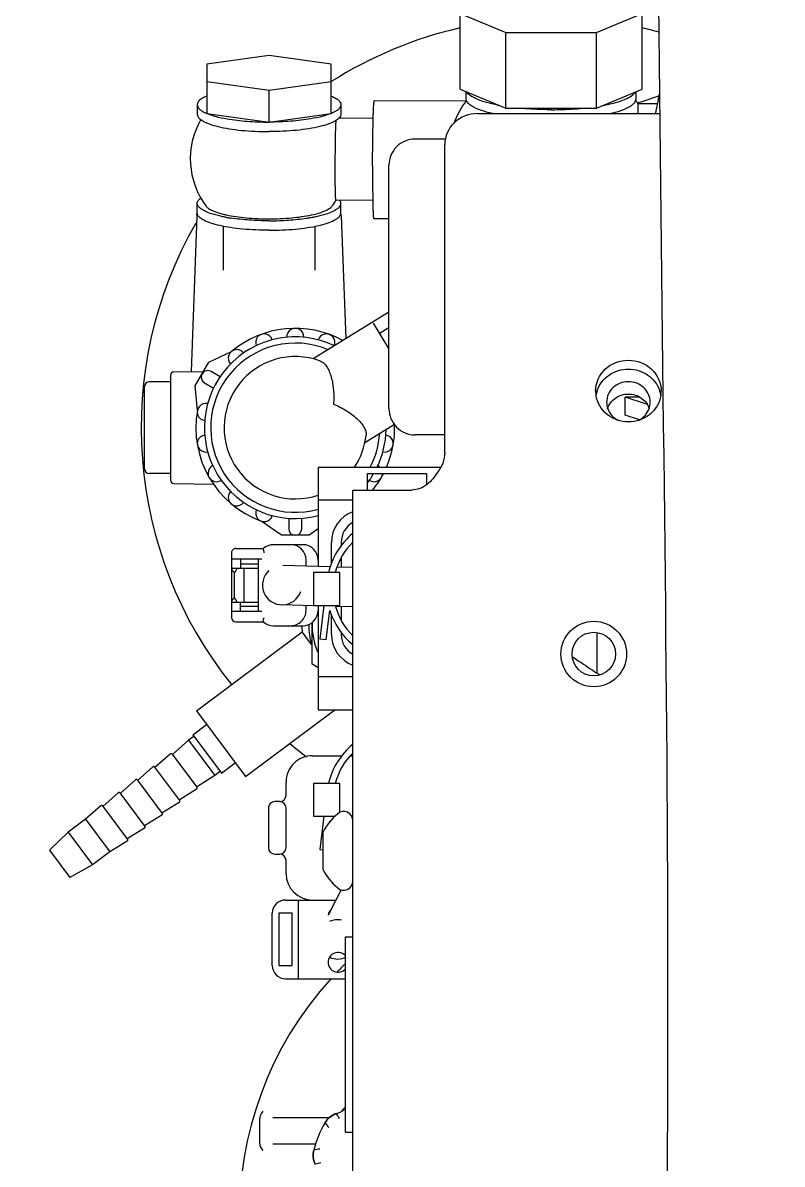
# Model space of a CAD drawing. Header units: metres. Extents: x 27859 to 32645, y 1492 to 8791.
# Drawn here: x 29708.8 to 29824.5, y 5346.2 to 5520.2 of the extents above; entities that cross this region are included whole.
import ezdxf

# ---------------------------------------------------------------- set-up
doc = ezdxf.new("R2010")
doc.units = ezdxf.units.M
doc.linetypes.add('CENTER', pattern=[2, 1.25, -0.25, 0.25, -0.25])
doc.layers.add('E-EQPT', color=190, linetype='Continuous')
doc.layers.add('E-HAT', color=253, linetype='CENTER', lineweight=15)

# ---------------------------------------------------------------- blocks, each defined once
blk = doc.blocks.new('EDG')
at = {"color": 0, "linetype": 'Continuous'}
for p, q in [((1111.21, 2178.32, 1), (1111.21, 2058.32, 1)), ((1116.93, 2158.02, 1), (1123.42, 2158.02, 1)), ((1125.42, 2154.23, 1), (1125.42, 2157.83, 1)), ((1112.36, 2156.22, 1), (1111.21, 2156.22, 1)), ((1112.36, 2156.22, 1), (1112.36, 2126.42, 1)), ((1114.83, 2154.02, 1), (1123.42, 2154.02, 1)), ((1121.49, 2132.82, 1), (1112.36, 2132.82, 1)), ((1119.49, 2132.82, 1), (1119.49, 2120.82, 1)), ((1122.49, 2130.82, 1), (1120.49, 2130.82, 1)), ((1120.49, 2130.82, 1), (1120.49, 2122.82, 1)), ((1122.49, 2122.82, 1), (1122.49, 2130.82, 1)), ((1123.49, 2130.82, 1), (1123.49, 2122.82, 1)), ((1112.36, 2126.42, 1), (1111.21, 2126.42, 1)), ((1114.6, 2122.41, 1), (1114.93, 2123.07, 1)), ((1120.49, 2122.82, 1), (1122.49, 2122.82, 1)), ((1113.79, 2120.83, 1), (1114.6, 2122.41, 1)), ((1112.98, 2119.25, 1), (1113.79, 2120.83, 1)), ((1121.49, 2120.82, 1), (1113.79, 2120.82, 1)), ((1115.81, 2110.52, 1), (1115.81, 2116.12, 1)), ((1121.39, 2116.82, 1), (1121.39, 2114.82, 1)), ((1150.89, 2115.45, 1), (1154.33, 2117.39, 1)), ((1157.44, 2113.22, 1), (1154.33, 2117.39, 1)), ((1148.25, 2113.48, 1), (1150.89, 2115.45, 1)), ((1154.6, 2110.48, 1), (1150.89, 2115.45, 1)), ((1115.62, 2108.05, 1), (1116.27, 2113.13, 1)), ((1116.27, 2113.13, 1), (1115.81, 2113.19, 1)), ((1121.39, 2112.82, 1), (1121.39, 2106.82, 1)), ((1123.09, 2113.82, 1), (1122.39, 2113.82, 1)), ((1124.09, 2106.82, 1), (1124.09, 2112.82, 1)), ((1145.61, 2111.86, 1), (1148.25, 2113.48, 1)), ((1151.96, 2108.51, 1), (1148.25, 2113.48, 1)), ((1154.6, 2110.48, 1), (1157.44, 2113.22, 1)), ((1142.97, 2109.89, 1), (1145.6, 2111.5, 1)), ((1149.36, 2106.47, 1), (1145.56, 2111.57, 1)), ((1114.73, 2108.93, 1), (1114.71, 2108.82, 1)), ((1140.32, 2107.91, 1), (1142.96, 2109.53, 1)), ((1146.72, 2104.5, 1), (1142.91, 2109.6, 1)), ((1151.96, 2108.51, 1), (1154.6, 2110.48, 1)), ((1113.21, 2107.47, 1), (1113.21, 2103.05, 1)), ((1117.21, 2108.05, 1), (1113.92, 2108.05, 1)), ((1117.21, 2103.05, 1), (1117.21, 2108.05, 1)), ((1137.68, 2105.94, 1), (1140.31, 2107.56, 1)), ((1144.07, 2102.52, 1), (1140.27, 2107.62, 1)), ((1149.65, 2106.44, 1), (1151.96, 2108.51, 1)), ((1122.39, 2105.82, 1), (1123.09, 2105.82, 1)), ((1135.06, 2103.93, 1), (1137.67, 2105.58, 1)), ((1141.43, 2100.55, 1), (1137.62, 2105.65, 1)), ((1147.01, 2104.47, 1), (1149.31, 2106.54, 1)), ((1121.39, 2104.82, 1), (1121.39, 2102.82, 1)), ((1132.24, 2101.84, 1), (1135.03, 2103.61, 1)), ((1138.75, 2098.61, 1), (1135, 2103.64, 1)), ((1144.36, 2102.49, 1), (1146.67, 2104.56, 1)), ((1113.21, 2103.05, 1), (1117.21, 2103.05, 1)), ((1127.58, 2101.98, 1), (1113.96, 2091.82, 1)), ((1135.05, 2091.97, 1), (1127.58, 2101.98, 1)), ((1141.72, 2100.52, 1), (1144.02, 2102.59, 1)), ((1131.26, 2101.49, 1), (1129.13, 2099.9, 1)), ((1135.62, 2095.63, 1), (1131.26, 2101.49, 1)), ((1131.44, 2101.25, 1), (1132.24, 2101.84, 1)), ((1136.25, 2096.47, 1), (1132.24, 2101.84, 1)), ((1139.05, 2098.58, 1), (1141.38, 2100.61, 1)), ((1111.58, 2098.82, 1), (1111.21, 2098.82, 1)), ((1117.39, 2098.82, 1), (1112.9, 2098.82, 1)), ((1136.25, 2096.47, 1), (1138.73, 2098.64, 1)), ((1135.62, 2095.63, 1), (1133.5, 2094.05, 1)), ((1135.44, 2095.88, 1), (1136.25, 2096.47, 1)), ((1116.49, 2091.82, 1), (1111.21, 2091.82, 1)), ((1116.49, 2075.98, 1), (1116.49, 2091.82, 1)), ((1135.05, 2091.97, 1), (1118.94, 2079.94, 1)), ((1073.99, 2086.23, 1), (1073.99, 2080.05, 1)), ((1111.21, 2086.82, 1), (1116.49, 2086.82, 1)), ((1116.49, 2085.41, 1), (1117.44, 2084.86, 1)), ((1117.44, 2084.86, 1), (1117.44, 2078.51, 1)), ((1115.28, 2081.11, 1), (1114.71, 2076.67, 1)), ((1116.27, 2080.98, 1), (1115.28, 2081.11, 1)), ((1115.62, 2075.9, 1), (1116.27, 2080.98, 1)), ((1117.51, 2081.85, 1), (1118.94, 2079.94, 1)), ((1112.99, 2079.98, 1), (1112.99, 2080.32, 1)), ((1114.49, 2080.32, 1), (1114.49, 2077.24, 1)), ((1112.99, 2076.08, 1), (1112.99, 2078.14, 1)), ((1123.29, 2079, 1), (1118.85, 2079, 1)), ((1129.06, 2078.41, 1), (1124.84, 2078.41, 1)), ((1129.71, 2067.89, 1), (1129.71, 2077.76, 1)), ((1111.21, 2076.13, 1), (1113.9, 2076.05, 1)), ((1117.21, 2075.9, 1), (1113.21, 2075.9, 1)), ((1113.21, 2075.9, 1), (1113.21, 2070.9, 1)), ((1115.62, 2076, 1), (1122.08, 2075.82, 1)), ((1116.51, 2075.98, 1), (1116.51, 2076.66, 1)), ((1117.21, 2070.9, 1), (1117.21, 2075.9, 1)), ((1118.35, 2076.66, 1), (1118.35, 2075.93, 1)), ((1125.1, 2076.85, 1), (1129.71, 2076.85, 1)), ((1125.63, 2076.66, 1), (1125.62, 2076.85, 1)), ((1125.63, 2068.99, 1), (1125.63, 2076.66, 1)), ((1125.63, 2076.07, 1), (1128.36, 2076.07, 1)), ((1128.36, 2076.85, 1), (1128.36, 2075.42, 1)), ((1129.71, 2075.42, 1), (1125.63, 2075.42, 1)), ((1127.76, 2075.42, 1), (1127.76, 2070.23, 1)), ((1129.3, 2074.72, 1), (1129.26, 2074.77, 1)), ((1129.3, 2070.93, 1), (1129.3, 2074.72, 1)), ((1113.21, 2070.9, 1), (1117.21, 2070.9, 1)), ((1129.3, 2070.93, 1), (1129.26, 2070.88, 1)), ((1111.21, 2070.13, 1), (1113.61, 2070.06, 1)), ((1112.99, 2068.66, 1), (1112.99, 2070.08, 1)), ((1114.49, 2069.5, 1), (1114.49, 2066.32, 1)), ((1114.65, 2070.03, 1), (1121.91, 2069.83, 1)), ((1116.49, 2054.82, 1), (1116.49, 2069.98, 1)), ((1116.51, 2068.99, 1), (1116.51, 2069.98, 1)), ((1118.35, 2069.93, 1), (1118.35, 2068.99, 1)), ((1125.62, 2068.8, 1), (1125.63, 2068.99, 1)), ((1129.71, 2070.23, 1), (1125.63, 2070.23, 1)), ((1128.36, 2069.58, 1), (1125.63, 2069.58, 1)), ((1128.36, 2068.8, 1), (1128.36, 2070.23, 1)), ((1129.06, 2067.24, 1), (1124.84, 2067.24, 1)), ((1129.71, 2068.8, 1), (1125.1, 2068.8, 1)), ((1112.99, 2066.32, 1), (1112.99, 2066.79, 1)), ((1118.85, 2066.65, 1), (1123.29, 2066.65, 1)), ((1116.49, 2064.24, 1), (1117.89, 2065.22, 1)), ((1117.89, 2065.22, 1), (1122.09, 2065.22, 1)), ((1118.99, 2064.22, 1), (1118.99, 2062.64, 1)), ((1120.99, 2062.64, 1), (1120.99, 2064.22, 1)), ((1122.09, 2065.22, 1), (1125.19, 2063.06, 1)), ((1116.49, 2059.82, 1), (1111.21, 2059.82, 1)), ((1099.99, 2055.82, 1), (1099.99, 2057.52, 1)), ((1111.21, 2058.32, 1), (1102.21, 2058.32, 1)), ((1108.99, 2058.32, 1), (1108.99, 2055.82, 1)), ((1138.5, 2057.33, 1), (1132.45, 2057.44, 1)), ((1138.99, 2040.82, 1), (1138.99, 2056.83, 1)), ((1108.99, 2055.82, 1), (1099.99, 2055.82, 1)), ((1138.99, 2055.82, 1), (1142.24, 2055.82, 1)), ((1142.99, 2055.07, 1), (1142.99, 2042.57, 1)), ((1116.49, 2054.82, 1), (1097.81, 2054.82, 1)), ((1097.21, 2052.62, 1), (1097.21, 2005.64, 1)), ((1097.21, 2049.91, 1), (1101.71, 2049.91, 1)), ((1104.88, 2048.33, 1), (1109.38, 2051.1, 1)), ((1067.52, 2047.62, 1), (1069.71, 2046.91, 1)), ((1069.71, 2046.91, 1), (1069.71, 2044.18, 1)), ((1134.92, 2046.21, 1), (1135.25, 2042.44, 1)), ((1066.32, 2045.28, 1), (1069.71, 2044.18, 1)), ((1105.71, 2045.91, 1), (1105.71, 2008.81, 1)), ((1067.45, 2044.18, 1), (1069.71, 2044.18, 1)), ((1133.83, 2041.99, 1), (1132.46, 2042.78, 1)), ((1131.46, 2041.05, 1), (1132.83, 2040.26, 1)), ((1135.25, 2042.44, 1), (1133.15, 2038.81, 1)), ((1138.99, 2041.82, 1), (1142.24, 2041.82, 1)), ((1138.5, 2040.32, 1), (1133.97, 2040.24, 1)), ((1135.01, 2016.52, 1), (1135.86, 2040.27, 1)), ((1105.71, 2031.22, 1), (1117.25, 2038.33, 1)), ((1133.15, 2038.81, 1), (1129.72, 2037.21, 1)), ((1105.71, 2036.74, 1), (1108.08, 2032.89, 1)), ((1105.71, 2033.57, 1), (1107.13, 2034.44, 1)), ((1112.98, 2016.52, 1), (1112.3, 2035.28, 1)), ((1116.99, 2018.11, 1), (1116.99, 2024.81, 1)), ((1130.99, 2018.11, 1), (1130.99, 2024.81, 1)), ((1108.05, 2016.92, 1), (1105.71, 2016.93, 1)), ((1117.41, 2016.74, 1), (1117.39, 2016.73, 1)), ((1130.57, 2016.74, 1), (1130.59, 2016.73, 1)), ((1113.04, 2016.07, 1), (1113.04, 2014.62, 1)), ((1117.51, 2016.38, 1), (1117.48, 2016.37, 1)), ((1134.94, 2016.07, 1), (1134.94, 2014.62, 1)), ((1108.18, 2014.17, 1), (1113.79, 2014.13, 1)), ((1108.21, 2008.96, 1), (1108.21, 2008.83, 1)), ((1097.07, 2004.81, 1), (1101.71, 2004.81, 1)), ((1108.11, 2001.67, 1), (1113.34, 2001.64, 1)), ((1113.04, 1999.58, 1), (1113.04, 2001.03, 1)), ((1123.99, 2002.23, 1), (1114.51, 2000.9, 1)), ((1133.48, 2000.9, 1), (1123.99, 2002.23, 1)), ((1123.99, 2002.23, 1), (1123.99, 1997.38, 1)), ((1134.94, 1999.58, 1), (1134.94, 2001.03, 1)), ((1092.21, 2000.94, 1), (1064.46, 2000.94, 1)), ((1067.76, 1999.37, 1), (1064.75, 1999.37, 1)), ((1074.06, 2000.11, 1), (1067.14, 1997.21, 1)), ((1067.33, 1999.17, 1), (1067.78, 1999.28, 1)), ((1067.76, 1999.37, 1), (1067.76, 2000.92, 1)), ((1087.92, 2000.11, 1), (1074.06, 2000.11, 1)), ((1074.06, 2000.11, 1), (1074.06, 1988.56, 1)), ((1087.92, 2000.11, 1), (1087.92, 1988.56, 1)), ((1094.85, 1997.21, 1), (1087.92, 2000.11, 1)), ((1114.5, 2000.9, 1), (1114.5, 2000.9, 1)), ((1114.51, 2000.9, 1), (1114.51, 1993.4, 1)), ((1133.48, 1993.4, 1), (1133.48, 2000.9, 1)), ((1133.49, 2000.9, 1), (1133.48, 2000.9, 1)), ((1064.54, 1998.27, 1), (1064.61, 1998.29, 1)), ((1064.61, 1998.29, 1), (1067.33, 1999.17, 1)), ((1068.04, 1998.66, 1), (1068.04, 1997.59, 1)), ((1093.94, 1998.66, 1), (1093.94, 1997.59, 1)), ((1107.95, 1998.92, 1), (1093.95, 1999, 1)), ((1067.14, 1997.21, 1), (1067.14, 1985.66, 1)), ((1094.85, 1997.21, 1), (1094.85, 1985.66, 1)), ((1123.99, 1997.38, 1), (1114.51, 1996.05, 1)), ((1133.48, 1996.05, 1), (1123.99, 1997.38, 1)), ((1114.51, 1993.4, 1), (1123.99, 1992.08, 1)), ((1123.99, 1992.08, 1), (1133.48, 1993.4, 1)), ((1074.06, 1988.56, 1), (1067.14, 1985.66, 1)), ((1087.92, 1988.56, 1), (1074.06, 1988.56, 1)), ((1094.85, 1985.66, 1), (1087.92, 1988.56, 1))]:
    blk.add_line(p, q, dxfattribs=at)
for radius in [5, 3.32]:
    blk.add_circle((1074.49, 2083.32, 1), radius, dxfattribs=at)
for centre, radius, start, end in [((1074.99, 2168.82, 1), 53.5, 317.6455, 44.8103), ((1112.1, 2181.03, 1), 20.52, 281.1861, 283.6371), ((1114.28, 2159.71, 1), 3, 344.9807, 27.5058), ((1100.42, 2163.42, 1), 17.35, 330.0176, 344.9824), ((1110.5, 2196.58, 1), 38.23, 278.6457, 280.0556), ((1096.23, 2142.72, 1), 20.52, 31.3629, 33.8139), ((1112.85, 2156.25, 1), 3, 287.4942, 330.0193), ((1084.11, 2132.86, 1), 38.23, 34.9444, 36.3543), ((1115.27, 2148.58, 1), 5.05, 107.4961, 125.3614), ((1111.99, 2153.39, 1), 1, 291.638, 339.6805), ((1113.49, 2130.32, 1), 1.5, 220.459, 139.541), ((1074.99, 2168.82, 1), 53.5, 314.4185, 316.2008), ((1121.49, 2130.82, 1), 2, 0, 90), ((1113.49, 2126.82, 1), 3, 64.9342, 115.2), ((1113.49, 2126.82, 1), 3, 259.2, 295.0658), ((1113.49, 2123.32, 1), 1.5, 312.0541, 353.6713), ((1121.49, 2122.82, 1), 2, 270, 0), ((1112.61, 2117.92, 1), 1.4, 49.1701, 180), ((1117.39, 2116.82, 1), 4, 0, 90), ((1106.99, 2111.42, 1), 10, 28.0812, 49.1701), ((1122.39, 2114.82, 1), 1, 180, 270), ((1122.39, 2112.82, 1), 1, 90, 180), ((1123.09, 2112.82, 1), 1, 0, 90), ((1145.72, 2111.69, 1), 0.2, 121.5502, 216.7302), ((1106.99, 2115.23, 1), 10, 310.8299, 331.9188), ((1104.21, 2105.55, 1), 11, 17.2978, 17.6454), ((1143.07, 2109.71, 1), 0.2, 121.5502, 216.7302), ((1112.61, 2108.72, 1), 1.4, 180, 310.8299), ((1140.43, 2107.74, 1), 0.2, 121.5502, 216.7302), ((1122.39, 2106.82, 1), 1, 180, 270), ((1122.39, 2104.82, 1), 1, 90, 180), ((1123.09, 2106.82, 1), 1, 270, 0), ((1137.78, 2105.77, 1), 0.2, 121.5502, 216.7302), ((1149.52, 2106.59, 1), 0.2, 216.7302, 311.9102), ((1135.16, 2103.76, 1), 0.2, 122.3848, 216.7302), ((1146.88, 2104.62, 1), 0.2, 216.7302, 311.9102), ((1104.21, 2105.55, 1), 11, 309.6048, 346.8634), ((1104.21, 2105.55, 1), 10, 314.5014, 345.5225), ((1117.39, 2102.82, 1), 4, 270, 0), ((1144.23, 2102.64, 1), 0.2, 216.7302, 311.9102), ((1141.59, 2100.67, 1), 0.2, 216.7302, 311.9102), ((1080.99, 2048.82, 1), 62.5, 50.3997, 53.3808), ((1138.91, 2098.73, 1), 0.2, 216.7302, 311.0757), ((1080.99, 2048.82, 1), 62.5, 330.0455, 38.7947), ((700.68, 1520.27, 1), 677.99, 56.51306, 56.63314), ((676.91, 1484.35, 1), 721.07, 56.39072, 56.51299), ((647.05, 1439.43, 1), 775, 56.23474, 56.39029), ((1109.49, 2080.32, 1), 5, 0, 69.8449), ((1109.49, 2080.32, 1), 3.5, 0, 60.4788), ((1106.99, 2078.82, 1), 10.45, 358.1721, 24.4416), ((1104.21, 2073.4, 1), 11, 17.2978, 50.4029), ((1106.99, 2078.82, 1), 10.95, 359.9335, 17.2321), ((1104.21, 2073.4, 1), 10, 14.4775, 45.4987), ((1106.99, 2078.82, 1), 12, 0.8437, 5.3422), ((1118.85, 2076.66, 1), 2.34, 90, 180), ((1120.69, 2076.66, 1), 2.34, 89.9999, 180), ((1123.29, 2076.66, 1), 2.34, 48.1065, 90), ((1129.06, 2077.76, 1), 0.65, 0, 90), ((1121.99, 2072.82, 1), 3, 312, 160.8), ((1123.29, 2076.66, 1), 2.34, 0, 4.7802), ((1104.21, 2073.4, 1), 11, 309.6048, 346.8634), ((1104.21, 2073.4, 1), 10, 314.5014, 345.5225), ((1118.85, 2068.99, 1), 2.34, 180, 270), ((1120.69, 2068.99, 1), 2.34, 180, 270), ((1123.29, 2068.99, 1), 2.34, 355.2198, 0), ((1123.29, 2068.99, 1), 2.34, 270, 311.8935), ((1129.06, 2067.89, 1), 0.65, 270, 0), ((1109.49, 2066.32, 1), 5, 290.1549, 0), ((1109.49, 2066.32, 1), 3.5, 299.5212, 0), ((1119.99, 2064.22, 1), 1, 0, 180), ((1119.99, 2048.82, 1), 13.85, 244.4858, 104.6534), ((1124.73, 2061.84, 1), 1.3, 337.31, 162.69), ((1119.99, 2048.82, 1), 15.15, 350.0556, 69.947), ((1119.99, 2048.82, 1), 12.9, 247.2454, 105.7553), ((1128.9, 2059.43, 1), 1.3, 317.31, 142.69), ((1119.99, 2048.82, 1), 10.85, 249.3204, 108.864), ((1119.99, 2048.82, 1), 15.15, 141.0966, 152.4406), ((1108, 2055.75, 1), 1.3, 57.31, 176.6685), ((1119.99, 2048.82, 1), 13.85, 142.7181, 149.5665), ((1131.99, 2055.75, 1), 1.3, 297.31, 122.69), ((1138.49, 2056.83, 1), 0.5, 359.9982, 89), ((1142.24, 2055.07, 1), 0.75, 0, 90), ((1119.99, 2048.82, 1), 15.15, 156.6691, 181.7523), ((1119.99, 2048.82, 1), 13.85, 154.285, 178.7679), ((1108, 2055.75, 1), 1.3, 225.5659, 242.69), ((1119.99, 2048.82, 1), 12.9, 152.2638, 176.0196), ((1119.99, 2048.82, 1), 10.85, 146.3792, 173.9447), ((1106.35, 2051.23, 1), 1.3, 77.31, 262.69), ((1133.63, 2051.23, 1), 1.3, 277.31, 102.69), ((1101.71, 2045.91, 1), 4, 360, 90), ((1133.63, 2046.42, 1), 1.3, 257.31, 82.69), ((1068.63, 2043.22, 1), 4.42, 170.9642, 179.9713), ((1068.69, 2044.6, 1), 4.48, 189.0264, 197.4705), ((1068.67, 2044.6, 1), 4.46, 197.4763, 199.0534), ((1069.75, 2044.6, 1), 4.46, 340.9466, 342.5237), ((1069.73, 2044.6, 1), 4.48, 342.5295, 350.9736), ((1069.79, 2043.22, 1), 4.42, 0.0287, 9.0358), ((1133.33, 2041.12, 1), 1, 240, 60), ((1142.24, 2042.57, 1), 0.75, 270, 360), ((1138.49, 2040.82, 1), 0.5, 271, 0.0018), ((1128.9, 2038.21, 1), 1.3, 217.31, 42.69), ((1119.99, 2048.82, 1), 15.15, 241.3291, 309.9444), ((1115.26, 2035.81, 1), 1.3, 157.31, 342.69), ((1124.73, 2035.81, 1), 1.3, 197.31, 22.69), ((1119.99, 2034.97, 1), 1.3, 177.31, 2.69), ((1121.9, 1992.05, 1), 25.09, 99.6272, 100.3015), ((1122.16, 1990.55, 1), 26.62, 99.0768, 99.6286), ((1122.33, 1989.45, 1), 27.72, 98.755, 99.0784), ((1122.44, 1988.75, 1), 28.44, 98.5187, 98.7554), ((1125.54, 1988.72, 1), 28.46, 81.263, 81.4813), ((1125.65, 1989.43, 1), 27.75, 80.9217, 81.2635), ((1125.83, 1990.55, 1), 26.62, 80.3715, 80.9232), ((1126.09, 1992.05, 1), 25.09, 79.6981, 80.3728), ((1114.05, 2016.54, 1), 1.07, 180.5796, 197.7331), ((1114.17, 2016.58, 1), 1.2, 197.8032, 203.6256), ((1124, 2007.82, 1), 12.01, 143.0464, 148.2786), ((1126.94, 1999.94, 1), 16.81, 76.6876, 77.7093), ((1123.99, 2007.83, 1), 12, 330.1378, 36.9551), ((1133.95, 2016.54, 1), 1.05, 352.8634, 359.4692), ((733.51, 2010.1, 1), 374.7, 359.826, 359.9994), ((1101.71, 2008.81, 1), 4, 270, 0), ((1080.9, 2008.4, 1), 16.1, 323.8888, 338.5865), ((1109.38, 1990.42, 1), 45.52, 166.6349, 170.4525), ((1081.03, 2008.37, 1), 16.03, 214.1491, 216.1368), ((1078.05, 1973.08, 1), 27.07, 100.7043, 101.1007), ((1083.94, 1973.08, 1), 27.07, 78.8993, 79.2957), ((1117.3, 1994.25, 1), 7.22, 112.6594, 112.7979), ((1130.69, 1994.25, 1), 7.22, 67.2021, 67.3406), ((1072.96, 1991.17, 1), 8.24, 112.9268, 113.3312), ((1089.02, 1991.17, 1), 8.24, 66.6688, 67.0732), ((1080.99, 2048.82, 1), 62.5, 282.8383, 302.42), ((1080.99, 2048.82, 1), 62.5, 254.7589, 257.1578)]:
    blk.add_arc(centre, radius, start, end, dxfattribs=at)
for points in [[(1064.87, 1901.3, 1), (1065.51, 1999.53, 1), (1062.01, 2097.7, 1), (1063.69, 2195.04, 1)], [(1116.94, 2161.09, 1), (1117.27, 2160.45, 1), (1117.36, 2159.63, 1), (1117.18, 2158.93, 1)], [(1125.42, 2157.83, 1), (1125.42, 2158.26, 1), (1125.23, 2158.72, 1), (1124.92, 2159.02, 1)], [(1115.45, 2154.76, 1), (1115.08, 2154.13, 1), (1114.44, 2153.61, 1), (1113.75, 2153.4, 1)], [(1125.14, 2153.29, 1), (1125.32, 2153.56, 1), (1125.42, 2153.9, 1), (1125.42, 2154.23, 1)], [(1124.92, 2153.02, 1), (1125, 2153.11, 1), (1125.09, 2153.19, 1), (1125.13, 2153.3, 1)], [(1097.21, 2052.62, 1), (1097.21, 2053.68, 1), (1097.64, 2054.79, 1), (1098.33, 2055.59, 1)], [(1066.04, 2045.87, 1), (1065.94, 2045.57, 1), (1065.89, 2045.25, 1), (1065.89, 2044.93, 1)], [(1072.53, 2044.93, 1), (1072.53, 2045.25, 1), (1072.48, 2045.57, 1), (1072.38, 2045.87, 1)], [(1113.06, 2016.23, 1), (1113.05, 2016.18, 1), (1113.04, 2016.13, 1), (1113.04, 2016.07, 1)], [(1134.92, 2016.23, 1), (1134.94, 2016.18, 1), (1134.94, 2016.13, 1), (1134.94, 2016.07, 1)]]:
    blk.add_open_spline(points, degree=3, dxfattribs=at)
for points, knots in [([(1124.85, 2078.4, 1), (1124.87, 2078.38, 1), (1124.88, 2078.29, 1), (1124.86, 2078.15, 1), (1124.81, 2077.96, 1), (1124.76, 2077.83, 1), (1124.74, 2077.76, 1)], [0, 0, 0, 0, 0.130147, 0.358, 0.660869, 1, 1, 1, 1]), ([(1128.9, 2075.31, 1), (1128.9, 2075.34, 1), (1128.88, 2075.38, 1), (1128.84, 2075.42, 1), (1128.83, 2075.42, 1)], [0, 0, 0, 0, 0.647378, 1, 1, 1, 1]), ([(1128.9, 2075.31, 1), (1128.92, 2075.27, 1), (1128.96, 2075.19, 1), (1129.08, 2075.01, 1), (1129.19, 2074.87, 1), (1129.26, 2074.77, 1)], [0, 0, 0, 0, 0.198171, 0.445548, 1, 1, 1, 1]), ([(1129.3, 2074.72, 1), (1129.35, 2074.78, 1), (1129.44, 2074.89, 1), (1129.56, 2075.06, 1), (1129.66, 2075.21, 1), (1129.71, 2075.31, 1), (1129.71, 2075.36, 1)], [0, 0, 0, 0, 0.292508, 0.574405, 0.823659, 1, 1, 1, 1]), ([(1128.9, 2070.34, 1), (1128.92, 2070.38, 1), (1128.96, 2070.46, 1), (1129.08, 2070.64, 1), (1129.19, 2070.78, 1), (1129.26, 2070.88, 1)], [0, 0, 0, 0, 0.198169, 0.445546, 1, 1, 1, 1]), ([(1129.71, 2070.29, 1), (1129.71, 2070.34, 1), (1129.66, 2070.44, 1), (1129.56, 2070.59, 1), (1129.44, 2070.76, 1), (1129.35, 2070.87, 1), (1129.3, 2070.93, 1)], [0, 0, 0, 0, 0.176341, 0.425595, 0.707492, 1, 1, 1, 1]), ([(1128.9, 2070.34, 1), (1128.9, 2070.31, 1), (1128.88, 2070.27, 1), (1128.84, 2070.23, 1), (1128.83, 2070.23, 1)], [0, 0, 0, 0, 0.647442, 1, 1, 1, 1]), ([(1124.85, 2067.25, 1), (1124.87, 2067.27, 1), (1124.88, 2067.36, 1), (1124.86, 2067.5, 1), (1124.81, 2067.68, 1), (1124.76, 2067.82, 1), (1124.74, 2067.89, 1)], [0, 0, 0, 0, 0.130157, 0.358011, 0.660873, 1, 1, 1, 1]), ([(1098.33, 2055.59, 1), (1098.74, 2056.3, 1), (1099.75, 2057.63, 1), (1101.39, 2058.32, 1), (1102.21, 2058.32, 1)], [0, 0, 0, 0, 0.49857, 1, 1, 1, 1]), ([(1114.16, 2045.23, 1), (1113.5, 2045.5, 1), (1112.26, 2046.13, 1), (1110.88, 2047.13, 1), (1110, 2048.02, 1), (1109.52, 2048.67, 1), (1109.23, 2049.32, 1), (1109.18, 2049.76, 1), (1109.2, 2049.97, 1)], [0, 0, 0, 0, 0.298388, 0.579179, 0.70519, 0.817237, 0.914276, 1, 1, 1, 1]), ([(1064.26, 2043.92, 1), (1064.44, 2045.01, 1), (1065.73, 2047.16, 1), (1069.21, 2048.31, 1), (1072.69, 2047.16, 1), (1073.98, 2045.01, 1), (1074.15, 2043.92, 1)], [0, 0, 0, 0, 0.245048, 0.5, 0.754952, 1, 1, 1, 1]), ([(1067.58, 2047.66, 1), (1067.22, 2047.47, 1), (1066.58, 2046.96, 1), (1066.17, 2046.25, 1), (1066.04, 2045.87, 1)], [0, 0, 0, 0, 0.505657, 1, 1, 1, 1]), ([(1072.38, 2045.87, 1), (1072.25, 2046.25, 1), (1071.84, 2046.96, 1), (1071.19, 2047.47, 1), (1070.84, 2047.66, 1)], [0, 0, 0, 0, 0.494343, 1, 1, 1, 1]), ([(1065.89, 2044.93, 1), (1065.89, 2044.53, 1), (1066.06, 2043.69, 1), (1066.81, 2042.66, 1), (1067.91, 2041.97, 1), (1068.78, 2041.81, 1), (1069.21, 2041.81, 1)], [0, 0, 0, 0, 0.242778, 0.489849, 0.742865, 1, 1, 1, 1]), ([(1069.21, 2043.69, 1), (1068.86, 2043.69, 1), (1068.17, 2043.79, 1), (1067.22, 2044.25, 1), (1066.47, 2044.95, 1), (1066.15, 2045.55, 1), (1066.04, 2045.87, 1)], [0, 0, 0, 0, 0.255485, 0.508201, 0.756392, 1, 1, 1, 1]), ([(1072.38, 2045.87, 1), (1072.27, 2045.55, 1), (1071.95, 2044.95, 1), (1071.2, 2044.25, 1), (1070.25, 2043.79, 1), (1069.56, 2043.69, 1), (1069.21, 2043.69, 1)], [0, 0, 0, 0, 0.243608, 0.491799, 0.744515, 1, 1, 1, 1]), ([(1069.21, 2041.81, 1), (1069.64, 2041.81, 1), (1070.51, 2041.97, 1), (1071.61, 2042.66, 1), (1072.36, 2043.69, 1), (1072.53, 2044.53, 1), (1072.53, 2044.93, 1)], [0, 0, 0, 0, 0.257135, 0.510151, 0.757222, 1, 1, 1, 1]), ([(1116.16, 2038.67, 1), (1115.97, 2038.75, 1), (1115.59, 2038.99, 1), (1115.14, 2039.55, 1), (1114.78, 2040.27, 1), (1114.38, 2041.45, 1), (1114.11, 2043.12, 1), (1114.1, 2044.52, 1), (1114.16, 2045.23, 1)], [0, 0, 0, 0, 0.085724, 0.182763, 0.29481, 0.420821, 0.701612, 1, 1, 1, 1]), ([(1074.21, 2043.22, 1), (1074.21, 2042.01, 1), (1073.05, 2039.46, 1), (1069.21, 2038.05, 1), (1065.37, 2039.46, 1), (1064.21, 2042.01, 1), (1064.21, 2043.22, 1)], [0, 0, 0, 0, 0.244504, 0.5, 0.755496, 1, 1, 1, 1]), ([(1073.96, 2043.14, 1), (1073.64, 2042.2, 1), (1072.29, 2040.49, 1), (1069.21, 2039.59, 1), (1066.13, 2040.49, 1), (1064.78, 2042.2, 1), (1064.45, 2043.14, 1)], [0, 0, 0, 0, 0.245724, 0.5, 0.754276, 1, 1, 1, 1]), ([(1123.99, 2018.72, 1), (1122.64, 2018.72, 1), (1120.67, 2018.64, 1), (1118.17, 2018.34, 1), (1116.55, 2018.04, 1), (1115.19, 2017.68, 1), (1114.26, 2017.31, 1), (1113.69, 2016.98, 1), (1113.31, 2016.69, 1), (1113.11, 2016.42, 1), (1113.06, 2016.23, 1)], [0, 0, 0, 0, 0.351066, 0.511925, 0.655842, 0.778425, 0.876522, 0.916, 0.949271, 1, 1, 1, 1]), ([(1123.99, 2018.72, 1), (1125.34, 2018.72, 1), (1127.31, 2018.64, 1), (1129.81, 2018.34, 1), (1131.43, 2018.04, 1), (1132.78, 2017.68, 1), (1133.72, 2017.32, 1), (1134.29, 2016.99, 1), (1134.67, 2016.7, 1), (1134.88, 2016.42, 1), (1134.92, 2016.23, 1)], [0, 0, 0, 0, 0.350728, 0.511479, 0.655355, 0.777976, 0.876194, 0.915758, 0.949122, 1, 1, 1, 1]), ([(1108.21, 2010.09, 1), (1108.21, 2010.56, 1), (1108.21, 2011.47, 1), (1108.2, 2012.77, 1), (1108.18, 2013.94, 1), (1108.17, 2014.82, 1), (1108.15, 2015.43, 1), (1108.14, 2015.81, 1), (1108.13, 2016.14, 1), (1108.11, 2016.41, 1), (1108.1, 2016.62, 1), (1108.09, 2016.77, 1), (1108.07, 2016.87, 1), (1108.06, 2016.91, 1), (1108.05, 2016.92, 1), (1108.05, 2016.92, 1)], [0, 0, 0, 0, 0.206574, 0.398737, 0.571245, 0.719363, 0.782981, 0.839042, 0.887162, 0.927019, 0.958343, 0.980941, 0.994706, 0.99832, 1, 1, 1, 1]), ([(1117.39, 2016.73, 1), (1117.2, 2016.7, 1), (1116.49, 2016.56, 1), (1115.78, 2016.38, 1), (1115.27, 2016.22, 1)], [0, 0, 0, 0, 0.272412, 1, 1, 1, 1]), ([(1130.52, 2016.37, 1), (1129.52, 2016.59, 1), (1127.36, 2016.88, 1), (1124.02, 2017.03, 1), (1120.68, 2016.89, 1), (1118.51, 2016.59, 1), (1117.51, 2016.38, 1)], [0, 0, 0, 0, 0.233179, 0.499495, 0.766074, 1, 1, 1, 1]), ([(1123.99, 2017.27, 1), (1122.99, 2017.27, 1), (1121.07, 2017.21, 1), (1119.15, 2017.01, 1), (1118.23, 2016.87, 1)], [0, 0, 0, 0, 0.518571, 1, 1, 1, 1]), ([(1123.99, 2017.27, 1), (1124.99, 2017.27, 1), (1126.92, 2017.21, 1), (1128.84, 2017.01, 1), (1129.76, 2016.87, 1)], [0, 0, 0, 0, 0.518571, 1, 1, 1, 1]), ([(1130.59, 2016.73, 1), (1130.79, 2016.7, 1), (1131.5, 2016.56, 1), (1132.21, 2016.38, 1), (1132.71, 2016.22, 1)], [0, 0, 0, 0, 0.272412, 1, 1, 1, 1]), ([(1115.27, 2016.22, 1), (1114.95, 2016.12, 1), (1114.38, 2015.91, 1), (1113.74, 2015.57, 1), (1113.37, 2015.27, 1), (1113.14, 2015.01, 1), (1113.04, 2014.77, 1), (1113.04, 2014.62, 1)], [0, 0, 0, 0, 0.355085, 0.634648, 0.747033, 0.843072, 1, 1, 1, 1]), ([(1117.48, 2016.37, 1), (1116.8, 2016.23, 1), (1115.88, 2015.98, 1), (1114.86, 2015.47, 1), (1114.52, 2015.19, 1), (1114.4, 2015.04, 1)], [0, 0, 0, 0, 0.613763, 0.835224, 1, 1, 1, 1]), ([(1133.58, 2015.04, 1), (1133.48, 2015.18, 1), (1133.17, 2015.44, 1), (1132.25, 2015.92, 1), (1131.42, 2016.16, 1), (1130.81, 2016.3, 1)], [0, 0, 0, 0, 0.167909, 0.390009, 1, 1, 1, 1]), ([(1132.71, 2016.22, 1), (1133.04, 2016.12, 1), (1133.61, 2015.91, 1), (1134.25, 2015.57, 1), (1134.61, 2015.27, 1), (1134.85, 2015.01, 1), (1134.94, 2014.77, 1), (1134.94, 2014.62, 1)], [0, 0, 0, 0, 0.355085, 0.634648, 0.747033, 0.843072, 1, 1, 1, 1]), ([(1135, 2016.41, 1), (1135, 2016.37, 1), (1134.98, 2016.31, 1), (1134.97, 2016.25, 1), (1134.96, 2016.22, 1)], [0, 0, 0, 0, 0.499824, 1, 1, 1, 1]), ([(1113.04, 2014.62, 1), (1113.04, 2014.58, 1), (1113.06, 2014.41, 1), (1113.14, 2014.24, 1), (1113.22, 2014.14, 1)], [0, 0, 0, 0, 0.233533, 1, 1, 1, 1]), ([(1113.79, 2014.13, 1), (1113.8, 2014.13, 1), (1113.8, 2014.09, 1), (1113.82, 2014.03, 1), (1113.82, 2013.9, 1), (1113.84, 2013.74, 1), (1113.85, 2013.52, 1), (1113.86, 2013.16, 1), (1113.87, 2012.6, 1), (1113.89, 2011.83, 1), (1113.89, 2010.93, 1), (1113.9, 2009.94, 1), (1113.9, 2008.89, 1), (1113.89, 2007.81, 1), (1113.88, 2006.4, 1), (1113.86, 2004.8, 1), (1113.82, 2003.22, 1), (1113.79, 2002.32, 1), (1113.76, 2001.97, 1)], [0, 0, 0, 0, 0.002239, 0.008269, 0.01817, 0.031886, 0.049317, 0.070334, 0.122451, 0.186639, 0.26092, 0.343003, 0.430355, 0.520281, 0.610006, 0.777868, 0.913385, 1, 1, 1, 1]), ([(1134.94, 2014.62, 1), (1134.94, 2014.47, 1), (1134.81, 2014.14, 1), (1134.55, 2013.91, 1), (1134.4, 2013.8, 1)], [0, 0, 0, 0, 0.432892, 1, 1, 1, 1]), ([(1108.21, 2008.83, 1), (1108.2, 2008.2, 1), (1108.2, 2006.97, 1), (1108.18, 2005.16, 1), (1108.15, 2003.47, 1), (1108.12, 2002.17, 1), (1108.1, 2001.24, 1), (1108.08, 2000.66, 1), (1108.06, 2000.15, 1), (1108.04, 1999.72, 1), (1108.02, 1999.39, 1), (1108, 1999.16, 1), (1107.98, 1999.04, 1), (1107.97, 1998.97, 1), (1107.96, 1998.94, 1), (1107.95, 1998.92, 1), (1107.95, 1998.92, 1)], [0, 0, 0, 0, 0.189265, 0.3743, 0.547046, 0.699991, 0.766916, 0.826481, 0.878038, 0.921025, 0.954981, 0.979549, 0.988233, 0.994499, 0.99836, 1, 1, 1, 1]), ([(1092.21, 2000.94, 1), (1093.47, 2000.94, 1), (1096.07, 2001.87, 1), (1097.21, 2004.42, 1), (1097.21, 2005.64, 1)], [0, 0, 0, 0, 0.510986, 1, 1, 1, 1]), ([(1113.04, 2001.03, 1), (1113.04, 2001.47, 1), (1113.65, 2001.95, 1), (1114.35, 2002.3, 1), (1115.14, 2002.62, 1), (1116.33, 2002.95, 1), (1117.98, 2003.27, 1), (1119.85, 2003.51, 1), (1121.88, 2003.65, 1), (1123.28, 2003.68, 1), (1123.99, 2003.68, 1)], [0, 0, 0, 0, 0.112741, 0.157071, 0.208248, 0.330205, 0.475529, 0.639507, 0.816439, 1, 1, 1, 1]), ([(1134.94, 2001.03, 1), (1134.94, 2001.47, 1), (1134.33, 2001.95, 1), (1133.63, 2002.3, 1), (1132.84, 2002.62, 1), (1131.65, 2002.95, 1), (1130.01, 2003.27, 1), (1128.13, 2003.51, 1), (1126.1, 2003.65, 1), (1124.71, 2003.68, 1), (1123.99, 2003.68, 1)], [0, 0, 0, 0, 0.112741, 0.157071, 0.208248, 0.330205, 0.475529, 0.639507, 0.816439, 1, 1, 1, 1]), ([(1114.52, 2000.91, 1), (1114.58, 2000.93, 1), (1114.83, 2001.03, 1), (1115.08, 2001.12, 1), (1115.27, 2001.18, 1)], [0, 0, 0, 0, 0.235396, 1, 1, 1, 1]), ([(1115.27, 2001.18, 1), (1115.45, 2001.24, 1), (1116.22, 2001.46, 1), (1117.01, 2001.63, 1), (1117.63, 2001.74, 1)], [0, 0, 0, 0, 0.225067, 1, 1, 1, 1]), ([(1117.63, 2001.74, 1), (1118.63, 2001.91, 1), (1120.75, 2002.15, 1), (1122.88, 2002.23, 1), (1123.99, 2002.23, 1)], [0, 0, 0, 0, 0.476601, 1, 1, 1, 1]), ([(1130.38, 2001.73, 1), (1129.38, 2001.91, 1), (1127.25, 2002.15, 1), (1125.11, 2002.23, 1), (1123.99, 2002.23, 1)], [0, 0, 0, 0, 0.476392, 1, 1, 1, 1]), ([(1132.71, 2001.18, 1), (1132.54, 2001.24, 1), (1131.77, 2001.46, 1), (1130.99, 2001.63, 1), (1130.38, 2001.73, 1)], [0, 0, 0, 0, 0.225236, 1, 1, 1, 1]), ([(1133.47, 2000.91, 1), (1133.41, 2000.93, 1), (1133.16, 2001.03, 1), (1132.91, 2001.12, 1), (1132.71, 2001.18, 1)], [0, 0, 0, 0, 0.235396, 1, 1, 1, 1]), ([(1072.09, 2000.94, 1), (1071.51, 2000.81, 1), (1070.49, 2000.53, 1), (1069.33, 2000.06, 1), (1068.66, 1999.63, 1), (1068.31, 1999.33, 1), (1068.1, 1999.01, 1), (1068.04, 1998.77, 1), (1068.04, 1998.66, 1)], [0, 0, 0, 0, 0.365734, 0.651839, 0.764055, 0.856818, 0.933317, 1, 1, 1, 1]), ([(1072.84, 1999.64, 1), (1072.26, 1999.53, 1), (1071.22, 1999.29, 1), (1070.2, 1998.95, 1), (1069.75, 1998.76, 1)], [0, 0, 0, 0, 0.547386, 1, 1, 1, 1]), ([(1080.99, 2000.34, 1), (1080.58, 2000.34, 1), (1078.96, 2000.32, 1), (1077.34, 2000.23, 1), (1076.14, 2000.11, 1)], [0, 0, 0, 0, 0.25554, 1, 1, 1, 1]), ([(1080.99, 2000.34, 1), (1081.41, 2000.34, 1), (1083.03, 2000.32, 1), (1084.64, 2000.23, 1), (1085.84, 2000.11, 1)], [0, 0, 0, 0, 0.25554, 1, 1, 1, 1]), ([(1089.15, 1999.64, 1), (1089.73, 1999.53, 1), (1090.77, 1999.29, 1), (1091.79, 1998.95, 1), (1092.23, 1998.76, 1)], [0, 0, 0, 0, 0.547386, 1, 1, 1, 1]), ([(1089.9, 2000.94, 1), (1090.09, 2000.89, 1), (1090.8, 2000.72, 1), (1091.5, 2000.51, 1), (1091.99, 2000.32, 1)], [0, 0, 0, 0, 0.275228, 1, 1, 1, 1]), ([(1091.99, 2000.32, 1), (1092.28, 2000.21, 1), (1092.79, 1999.98, 1), (1093.42, 1999.58, 1), (1093.83, 1999.15, 1), (1093.94, 1998.81, 1), (1093.94, 1998.66, 1)], [0, 0, 0, 0, 0.345243, 0.620244, 0.831378, 1, 1, 1, 1]), ([(1113.04, 1999.58, 1), (1113.04, 1999.7, 1), (1113.12, 1999.96, 1), (1113.43, 2000.31, 1), (1113.9, 2000.63, 1), (1114.28, 2000.81, 1), (1114.5, 2000.9, 1)], [0, 0, 0, 0, 0.173368, 0.386084, 0.659218, 1, 1, 1, 1]), ([(1114.5, 1998.26, 1), (1114.28, 1998.35, 1), (1113.9, 1998.53, 1), (1113.43, 1998.85, 1), (1113.12, 1999.19, 1), (1113.04, 1999.46, 1), (1113.04, 1999.58, 1)], [0, 0, 0, 0, 0.340782, 0.613916, 0.826632, 1, 1, 1, 1]), ([(1134.94, 1999.58, 1), (1134.94, 1999.7, 1), (1134.86, 1999.96, 1), (1134.55, 2000.31, 1), (1134.08, 2000.63, 1), (1133.7, 2000.81, 1), (1133.49, 2000.9, 1)], [0, 0, 0, 0, 0.173368, 0.386084, 0.659218, 1, 1, 1, 1]), ([(1133.49, 1998.26, 1), (1133.7, 1998.35, 1), (1134.08, 1998.53, 1), (1134.55, 1998.85, 1), (1134.86, 1999.19, 1), (1134.94, 1999.46, 1), (1134.94, 1999.58, 1)], [0, 0, 0, 0, 0.340782, 0.613916, 0.826632, 1, 1, 1, 1]), ([(1069.7, 1998.74, 1), (1069.36, 1998.59, 1), (1068.79, 1998.31, 1), (1068.3, 1997.87, 1), (1068.17, 1997.65, 1)], [0, 0, 0, 0, 0.583696, 1, 1, 1, 1]), ([(1092.29, 1998.74, 1), (1092.63, 1998.59, 1), (1093.19, 1998.31, 1), (1093.68, 1997.87, 1), (1093.81, 1997.65, 1)], [0, 0, 0, 0, 0.583696, 1, 1, 1, 1])]:
    blk.add_open_spline(points, degree=3, knots=knots, dxfattribs=at)

msp = doc.modelspace()

# ---------------------------------------------------------------- hatches: boundary and pattern name
at = {"layer": 'E-HAT', "linetype": 'Continuous'}
h = msp.add_hatch(dxfattribs=at)
h.set_pattern_fill('AR-CONC', color=8, scale=40, angle=90)
h.set_pattern_definition([(140, (30868.3, 2757.35), (25.101, 286.904), [30, -330]), (85, (30868.3, 2757.35), (-300.877, -55.5), [24, -264]), (190.4514, (30870.4, 2781.26), (-275.776, 231.404), [25.496, -280.457]), (136.184, (30788.3, 2757.35), (66.208, 426.897), [45, -495]), (186.636, (30793.8, 2792.93), (-389.647, 373.865), [38.244, -420.686]), (81.184, (30788.3, 2757.35), (-389.647, 373.865), [36, -396]), (111, (30808.3, 2797.35), (161.0476, 238.763), [30, -330]), (56, (30808.3, 2797.35), (-290.06, 97.326), [24, -264]), (161.4514, (30821.72, 2817.25), (-129.012, 336.089), [25.496, -280.457]), (127.5, (30868.3, 2757.35), (-133.1575, 4.864), [0, -260.8, 0, -268, 0, -265]), (97.5, (30868.3, 2757.35), (-157.7647, 105.2278), [0, -152.8, 0, -254.8, 0, -101]), (57.5, (30868.3, 2668.15), (9.022, 213.529), [0, -100, 0, -312, 0, -414]), (47.5, (30868.3, 2628.15), (-40.042, 233.2745), [0, -130, 0, -207.2, 0, -294])])
h.paths.add_polyline_path([(32053.3, 1585.35), (28053.3, 1585.35), (28053.3, 2085.35), (28638.3, 2085.35), (28638.3, 8185.35), (28053.3, 8185.35), (28053.3, 8685.35), (32053.3, 8685.35), (32053.3, 8185.35), (31468.3, 8185.35), (31468.3, 2085.35), (32053.3, 2085.35)])

# ---------------------------------------------------------------- next in the draw order: wipeouts: each hides what was drawn before it
msp.add_wipeout([(30870.3, 2757.35), (29240.32, 2757.35), (29240.32, 7507.34), (30870.3, 7507.34)]).translate(0, 0, -732205.32).dxf.layer = 'E-EQPT'

# ---------------------------------------------------------------- next in the draw order: block references
at = {"layer": 'E-EQPT', "rotation": 180}
msp.add_blockref('EDG', (30870.3, 7507.34, -732206.32), dxfattribs=at)

doc.saveas('drawing.dxf')
